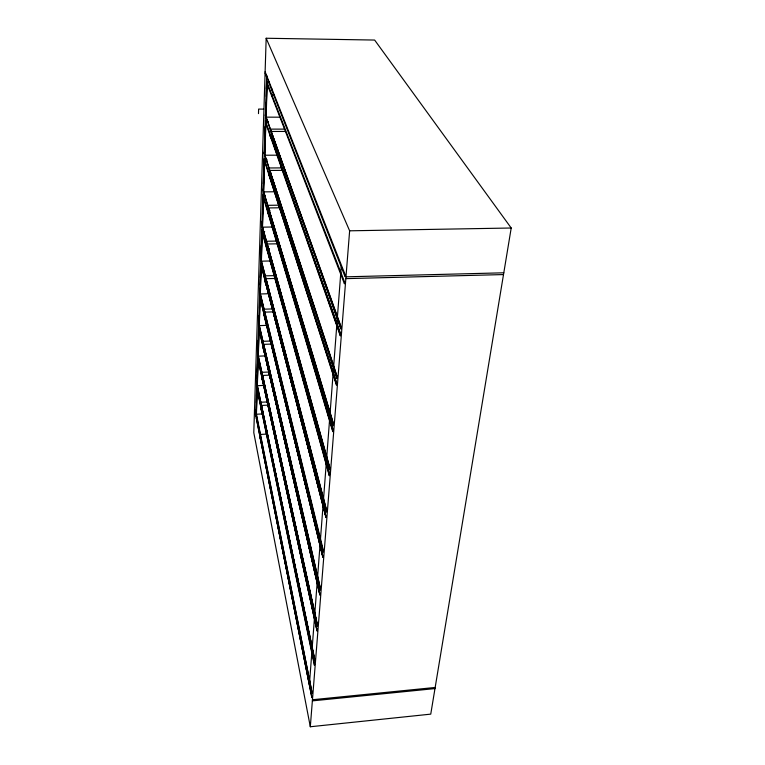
<?xml version="1.0" encoding="UTF-8"?>
<svg xmlns="http://www.w3.org/2000/svg" width="765" height="765" viewBox="0 0 765 765"><rect width="100%" height="100%" fill="white"/><g stroke="black" fill="none" stroke-linecap="round" stroke-linejoin="round"><path stroke-width="1.15" d="M258.484 113.622L258.618 109.079L263.724 109.108M266.172 38.25L253.789 432.665L310.313 726.75L430.752 714.137L511.211 228.008L374.64 40.057L266.172 38.25L349.634 230.81L310.313 726.75M266.516 76.758L266.555 75.419M266.717 75.735L255.74 416.275L254.496 410.069M256.476 396.241L256.772 387.052L256.418 402.639M257.25 372.029L257.518 363.71M258.015 348.601L258.274 340.387M259.067 315.868L258.981 323.442L259.211 316.461M259.555 300.75L259.708 296.103L259.469 308.324M260.31 277.446L260.569 269.366M261.066 254.028L261.362 244.838M262.012 224.747L262.127 221.171M262.586 206.866L262.892 197.322M263.342 183.638L263.648 174.124M264.403 150.715L264.48 153.583L264.604 150.007M264.9 135.242L265.168 126.904M265.665 111.594L265.933 103.246M266.402 88.922L266.631 81.759L269.003 81.778M257.193 378.608L257.662 364.341M257.996 353.918L258.455 339.823M258.723 331.599L258.694 327.468M260.234 284.953L260.75 268.783M261.066 259.192L261.506 245.393M261.773 237.341L261.84 229.902M262.166 225.283L262.28 221.707M262.51 214.544L262.969 194.941M263.303 190.103L263.801 174.621M264.03 167.478L264.145 158.651M264.833 142.864L265.369 126.177M265.713 115.639L266.134 102.5M266.335 96.524L266.631 81.759M257.183 386.019L258.034 359.569L317.093 631.039L258.14 360.028M258.14 356.547L259.029 329.17L319.923 595.074L259.134 329.619M259.125 326.043L260.052 297.7L322.897 557.312L260.157 298.13M260.157 294.458L261.114 265.082L326.024 517.589L261.219 265.493M261.219 261.716L262.213 231.26L329.428 474.348L329.313 475.773L262.28 232.809M262.328 227.769L263.351 196.175L332.909 430.179L332.785 431.69L263.428 197.743M263.466 192.551L264.537 159.742L266.889 159.722M264.661 155.974L265.771 121.884L340.463 334.228L340.329 335.921L265.847 123.509M265.895 117.973L267.042 82.524L269.395 82.543M256.256 417.814L311.919 697.728L259.756 435.39M257.183 389.404L314.386 665.33L314.482 664.211L257.088 388.936L256.256 414.506L312.168 693.281L256.418 414.228L257.183 390.542M258.14 361.185L257.346 385.694L264.499 385.378M259.134 330.815L258.312 356.174L265.407 355.897M260.157 299.354L259.306 325.613L266.363 325.374M261.219 266.755L260.339 293.97L268.534 293.741M263.466 196.557L262.51 227.167L273.201 226.985M260.789 403.222L260.817 402.247L267.96 401.912M261.831 373.33L261.869 372.316L268.964 372.02M262.911 342.366L262.95 341.314L271.193 341.018M264.03 310.274L264.068 309.184L272.283 308.936M265.197 276.987L265.235 275.849L274.788 275.62M266.411 242.429L266.45 241.262L275.974 241.08M267.664 206.55L267.702 205.326L278.393 205.192M268.964 169.247L269.012 167.975L282.055 167.898M270.322 130.442L270.37 129.122L284.59 129.132M271.738 90.05L271.785 88.673M261.831 376.877L317.207 630.685L317.293 629.519M262.873 347.061L262.911 346.019M263.992 315.103L264.03 314.023L323.012 556.91L263.973 315.046M265.149 281.969L265.197 280.841M267.654 210.633L332.918 431.211L333.043 429.701L267.635 210.576L270.026 210.605M268.907 174.726L268.955 173.464L271.307 173.387L268.955 173.464L336.715 383.036L336.59 384.632L268.897 174.669M270.265 136.103L270.313 134.793M271.671 95.912L271.718 94.544L267.042 82.524M260.301 439.177L260.329 438.23M260.435 435.371L260.463 434.424L266.344 434.118M268.505 405.115L261.487 405.45L261.458 406.435L314.759 660.329M262.376 380.54L261.812 376.81M269.682 375.146L262.558 375.443L262.519 376.466L317.475 625.808M263.504 348.591L320.038 594.701L262.892 345.952M263.619 345.417L263.657 344.365L270.753 344.097M264.604 317.609L264.642 316.519M264.757 313.229L264.795 312.139L273.038 311.881M265.818 283.251L326.148 517.169L265.178 280.784M275.371 278.46L265.981 278.699L265.943 279.837L326.473 511.508M267.004 249.887L266.383 246.34L329.447 475.333L329.562 473.898L267.042 248.721L269.433 248.673M277.752 243.796L267.214 243.997L267.167 245.173L329.791 469.366M268.276 214.066L268.314 212.852M280.42 207.784L268.486 207.937L268.448 209.161L333.291 424.929M269.596 176.83L269.643 175.558M282.926 170.365L269.816 170.452L269.777 171.723L336.983 377.996M273.392 136.763L271.011 136.763L340.607 333.693L340.473 335.386L270.294 134.745M285.488 131.456L271.202 131.456L271.154 132.775L340.894 328.357M341.238 266.909L309.395 684.388L254.525 409.151M323.432 550.226L323.308 552.053L259.622 291.063L323.413 550.752M314.501 664.995L314.587 663.877M312.455 699.745L435.161 687.467M312.369 700.874L434.979 688.586M256.418 414.228L262.28 413.942M345.99 276.825L503.791 272.799M345.847 278.642L503.504 274.568M270.944 260.961L261.401 261.171L262.319 231.661L264.69 231.623M349.634 230.81L511.211 228.008M275.496 191.757L263.667 191.872L264.652 160.095L267.004 160.086M263.131 195.458L265.512 195.429M277.848 155.18L264.862 155.228L265.885 122.218L268.238 122.228M267.74 120.956L265.359 120.956L267.903 121.415M280.239 117.188L266.105 117.15L267.176 84.293L344.432 283.786L344.575 281.998L271.718 94.544L274.09 94.554M266.794 82.19L269.165 82.209M265.12 71.7L345.149 274.702L345.005 276.5L265.082 73.105M271.202 131.456L341.027 326.655L340.865 329.046L265.283 114.865L340.999 327.344M270.246 136.055L270.963 138.083M269.816 170.452L337.116 376.39L336.963 378.646L264.068 152.799L337.088 377.04M264.537 159.742L336.581 383.542L336.447 385.139L264.614 161.339M268.486 207.937L333.416 423.408L333.272 425.541L262.892 189.309L333.387 424.02M267.214 243.997L329.906 467.931L329.772 469.949L261.764 224.47L329.887 468.505M265.981 278.699L326.588 510.14L326.454 512.062L260.674 258.369L326.569 510.695M265.139 281.903L265.78 284.379M260.76 263.59L260.903 264.164M263.657 344.365L320.43 588.342L320.315 590.083L258.608 322.61L320.411 588.84M262.854 346.994L263.476 349.643M262.558 375.443L317.465 626.277L257.623 353.076L317.551 625.101M257.719 357.771L257.853 358.393M261.487 405.45L314.75 660.788L256.677 382.519L314.836 659.66M255.988 411.188L256.122 411.838M260.779 406.674L261.314 410.365L260.769 406.607"/></g></svg>
